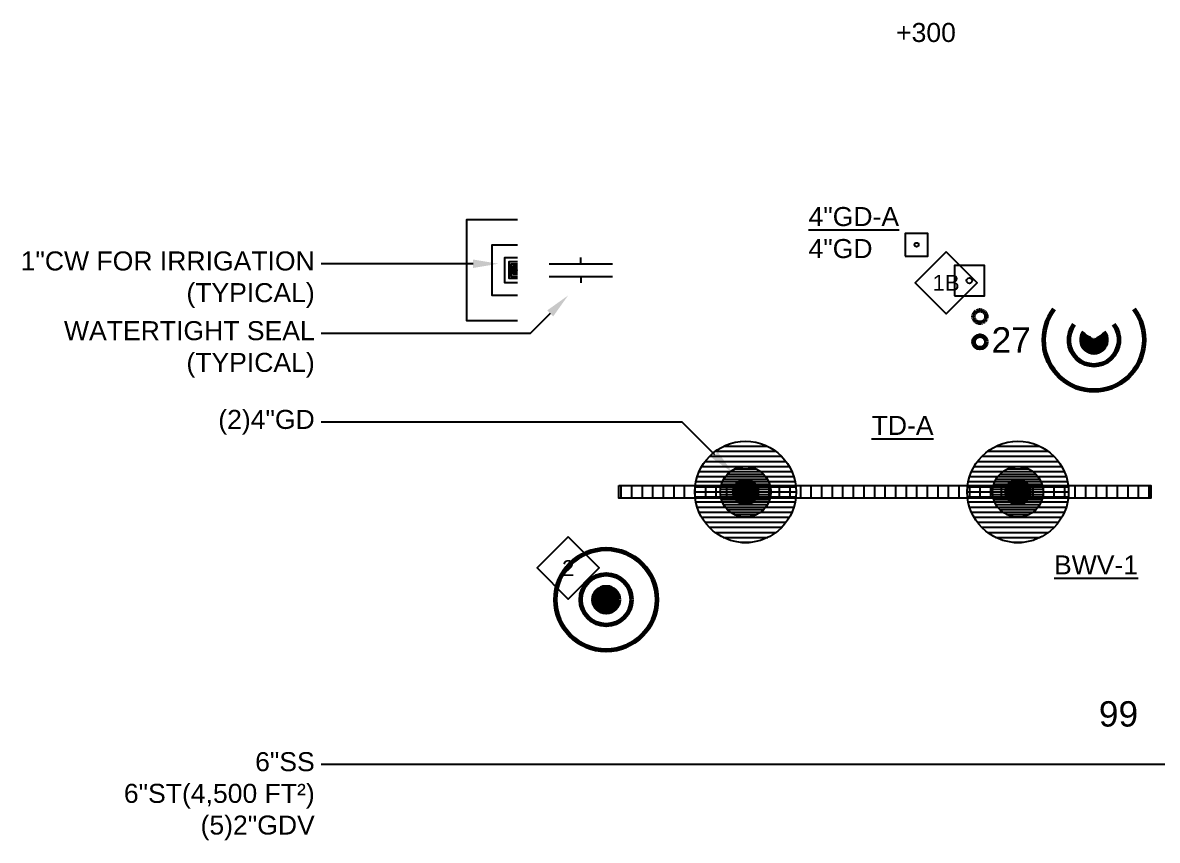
# Model space of a CAD drawing. Extents: x -3637 to 1666, y -2593 to 1817.
# Drawn here: x -3613 to -3076, y 968 to 1355 of the extents above; entities that cross this region are included whole.
import ezdxf
from ezdxf.enums import TextEntityAlignment as Align

# ---------------------------------------------------------------- set-up
doc = ezdxf.new("R2010")
doc.units = 0
doc.header["$LTSCALE"] = 36
doc.header["$MEASUREMENT"] = 0
doc.linetypes.add('VENT', pattern=[0.3, 0.2, -0.1])
for name, color, linetype in [('G-ANNO-TEXT', 70, 'Continuous'), ('G-ANNO-TEXT @ 96', 70, 'Continuous'), ('P-GD-N', 3, 'Continuous'), ('P-GD-N @ 1 (1)', 3, 'Continuous'), ('P-GD-N @ 1 (2)', 3, 'Continuous'), ('P-GD-N @ 12', 3, 'Continuous'), ('P-GD-N @ 128', 3, 'Continuous'), ('P-GD-N @ 16', 3, 'Continuous'), ('P-GD-N @ 192', 3, 'Continuous'), ('P-GD-N @ 2', 3, 'Continuous'), ('P-GD-N @ 24', 3, 'Continuous'), ('P-GD-N @ 384', 3, 'Continuous'), ('P-GD-N @ 4', 3, 'Continuous'), ('P-GD-N @ 48', 3, 'Continuous'), ('P-GD-N @ 64', 3, 'Continuous'), ('P-GD-N @ 768', 3, 'Continuous'), ('P-GD-N @ 8', 3, 'Continuous'), ('P-GD-N @ 96', 3, 'Continuous'), ('P-NDCW-N', 4, 'Continuous'), ('P-NDCW-N @ 1 (1)', 4, 'Continuous'), ('P-NDCW-N @ 1 (2)', 4, 'Continuous'), ('P-NDCW-N @ 12', 4, 'Continuous'), ('P-NDCW-N @ 128', 4, 'Continuous'), ('P-NDCW-N @ 16', 4, 'Continuous'), ('P-NDCW-N @ 192', 4, 'Continuous'), ('P-NDCW-N @ 2', 4, 'Continuous'), ('P-NDCW-N @ 24', 4, 'Continuous'), ('P-NDCW-N @ 384', 4, 'Continuous'), ('P-NDCW-N @ 4', 4, 'Continuous'), ('P-NDCW-N @ 48', 4, 'Continuous'), ('P-NDCW-N @ 64', 4, 'Continuous'), ('P-NDCW-N @ 768', 4, 'Continuous'), ('P-NDCW-N @ 8', 4, 'Continuous'), ('P-NDCW-N @ 96', 4, 'Continuous')]:
    doc.layers.add(name, color=color, linetype=linetype)
doc.layers.add('P-SAN-DFU', color=7, linetype='Continuous', plot=False)
for name, color, linetype, lineweight in [('P-SAN-N', 6, 'Continuous', 60), ('P-SAN-N @ 1 (1)', 6, 'Continuous', 60), ('P-SAN-N @ 1 (2)', 6, 'Continuous', 60), ('P-SAN-N @ 12', 6, 'Continuous', 60), ('P-SAN-N @ 128', 6, 'Continuous', 60), ('P-SAN-N @ 16', 6, 'Continuous', 60), ('P-SAN-N @ 192', 6, 'Continuous', 60), ('P-SAN-N @ 2', 6, 'Continuous', 60), ('P-SAN-N @ 24', 6, 'Continuous', 60), ('P-SAN-N @ 384', 6, 'Continuous', 60), ('P-SAN-N @ 4', 6, 'Continuous', 60), ('P-SAN-N @ 48', 6, 'Continuous', 60), ('P-SAN-N @ 64', 6, 'Continuous', 60), ('P-SAN-N @ 768', 6, 'Continuous', 60), ('P-SAN-N @ 8', 6, 'Continuous', 60), ('P-SAN-N @ 96', 6, 'Continuous', 60), ('P-SANV-N @ 96', 5, 'VENT', 60), ('P-STRM-N', 2, 'Continuous', 60), ('P-STRM-N @ 1 (1)', 2, 'Continuous', 60), ('P-STRM-N @ 1 (2)', 2, 'Continuous', 60), ('P-STRM-N @ 12', 2, 'Continuous', 60), ('P-STRM-N @ 128', 2, 'Continuous', 60), ('P-STRM-N @ 16', 2, 'Continuous', 60), ('P-STRM-N @ 192', 2, 'Continuous', 60), ('P-STRM-N @ 2', 2, 'Continuous', 60), ('P-STRM-N @ 24', 2, 'Continuous', 60), ('P-STRM-N @ 384', 2, 'Continuous', 60), ('P-STRM-N @ 4', 2, 'Continuous', 60), ('P-STRM-N @ 48', 2, 'Continuous', 60), ('P-STRM-N @ 64', 2, 'Continuous', 60), ('P-STRM-N @ 768', 2, 'Continuous', 60), ('P-STRM-N @ 8', 2, 'Continuous', 60), ('P-STRM-N @ 96', 2, 'Continuous', 60)]:
    doc.layers.add(name, color=color, linetype=linetype, lineweight=lineweight)
doc.styles.add('Arial', font='arial.ttf')

# ---------------------------------------------------------------- blocks, each defined once
blk = doc.blocks.new('*U7')
blk.add_circle((0, 0), 0.03125)
blk = doc.blocks.new('DIAMOND TAG')
blk.add_lwpolyline([(0, -0.1533), (0.1533, 0), (0, 0.1533), (-0.1533, 0)], close=True)
at = {"style": 'Arial'}
blk.add_attdef('XXX', text='', height=0.0781, dxfattribs=at).set_placement((0, 0), align=Align.MIDDLE)
blk = doc.blocks.new('*U17')
at = {"linetype": 'Continuous'}
blk.add_lwpolyline([(-0.0556, -0.0556), (0.0556, -0.0556), (0.0556, 0.0556), (-0.0556, 0.0556)], close=True, dxfattribs=at)
at = {"color": 7, "linetype": 'Continuous'}
blk.add_circle((0, 0), 0.01, dxfattribs=at)
blk = doc.blocks.new('*U904')
at = {"layer": 'P-GD-N @ 128', "xscale": 128, "yscale": 128, "zscale": 128}
blk.add_blockref('*U17', (-3165, 1232.74), dxfattribs=at)
at = {"layer": 'P-GD-N @ 96', "xscale": 96, "yscale": 96, "zscale": 96}
blk.add_blockref('*U17', (-3190, 1249.74), dxfattribs=at)
blk = doc.blocks.new('*U25')
h = blk.add_hatch()
h.set_pattern_fill('ANSI31', color=256, scale=0.025, angle=135)
edge = h.paths.add_edge_path()
edge.add_arc((0, 0), 0.03125, 0, 360)
blk.add_circle((0, 0), 0.03125)
blk = doc.blocks.new('*U916')
at = {"layer": 'P-GD-N @ 1 (1)'}
blk.add_blockref('*U25', (-3271, 1132.74), dxfattribs=at)
at = {"layer": 'P-GD-N @ 1 (2)'}
blk.add_blockref('*U25', (-3271, 1132.74), dxfattribs=at)
at = {"layer": 'P-GD-N @ 12', "xscale": 12, "yscale": 12, "zscale": 12}
blk.add_blockref('*U25', (-3271, 1132.74), dxfattribs=at)
at = {"layer": 'P-GD-N @ 128', "xscale": 128, "yscale": 128, "zscale": 128}
blk.add_blockref('*U25', (-3271, 1132.74), dxfattribs=at)
at = {"layer": 'P-GD-N @ 16', "xscale": 16, "yscale": 16, "zscale": 16}
blk.add_blockref('*U25', (-3271, 1132.74), dxfattribs=at)
at = {"layer": 'P-GD-N @ 192', "xscale": 192, "yscale": 192, "zscale": 192}
blk.add_blockref('*U25', (-3271, 1132.74), dxfattribs=at)
at = {"layer": 'P-GD-N @ 2', "xscale": 2, "yscale": 2, "zscale": 2}
blk.add_blockref('*U25', (-3271, 1132.74), dxfattribs=at)
at = {"layer": 'P-GD-N @ 24', "xscale": 24, "yscale": 24, "zscale": 24}
blk.add_blockref('*U25', (-3271, 1132.74), dxfattribs=at)
at = {"layer": 'P-GD-N @ 384', "xscale": 384, "yscale": 384, "zscale": 384}
blk.add_blockref('*U25', (-3271, 1132.74), dxfattribs=at)
at = {"layer": 'P-GD-N @ 4', "xscale": 4, "yscale": 4, "zscale": 4}
blk.add_blockref('*U25', (-3271, 1132.74), dxfattribs=at)
at = {"layer": 'P-GD-N @ 48', "xscale": 48, "yscale": 48, "zscale": 48}
blk.add_blockref('*U25', (-3271, 1132.74), dxfattribs=at)
at = {"layer": 'P-GD-N @ 64', "xscale": 64, "yscale": 64, "zscale": 64}
blk.add_blockref('*U25', (-3271, 1132.74), dxfattribs=at)
at = {"layer": 'P-GD-N @ 768', "xscale": 768, "yscale": 768, "zscale": 768}
blk.add_blockref('*U25', (-3271, 1132.74), dxfattribs=at)
at = {"layer": 'P-GD-N @ 8', "xscale": 8, "yscale": 8, "zscale": 8}
blk.add_blockref('*U25', (-3271, 1132.74), dxfattribs=at)
at = {"layer": 'P-GD-N @ 96', "xscale": 96, "yscale": 96, "zscale": 96}
blk.add_blockref('*U25', (-3271, 1132.74), dxfattribs=at)
blk = doc.blocks.new('*U917')
at = {"layer": 'P-GD-N @ 1 (1)'}
blk.add_blockref('*U25', (-3142, 1132.74), dxfattribs=at)
at = {"layer": 'P-GD-N @ 1 (2)'}
blk.add_blockref('*U25', (-3142, 1132.74), dxfattribs=at)
at = {"layer": 'P-GD-N @ 12', "xscale": 12, "yscale": 12, "zscale": 12}
blk.add_blockref('*U25', (-3142, 1132.74), dxfattribs=at)
at = {"layer": 'P-GD-N @ 128', "xscale": 128, "yscale": 128, "zscale": 128}
blk.add_blockref('*U25', (-3142, 1132.74), dxfattribs=at)
at = {"layer": 'P-GD-N @ 16', "xscale": 16, "yscale": 16, "zscale": 16}
blk.add_blockref('*U25', (-3142, 1132.74), dxfattribs=at)
at = {"layer": 'P-GD-N @ 192', "xscale": 192, "yscale": 192, "zscale": 192}
blk.add_blockref('*U25', (-3142, 1132.74), dxfattribs=at)
at = {"layer": 'P-GD-N @ 2', "xscale": 2, "yscale": 2, "zscale": 2}
blk.add_blockref('*U25', (-3142, 1132.74), dxfattribs=at)
at = {"layer": 'P-GD-N @ 24', "xscale": 24, "yscale": 24, "zscale": 24}
blk.add_blockref('*U25', (-3142, 1132.74), dxfattribs=at)
at = {"layer": 'P-GD-N @ 384', "xscale": 384, "yscale": 384, "zscale": 384}
blk.add_blockref('*U25', (-3142, 1132.74), dxfattribs=at)
at = {"layer": 'P-GD-N @ 4', "xscale": 4, "yscale": 4, "zscale": 4}
blk.add_blockref('*U25', (-3142, 1132.74), dxfattribs=at)
at = {"layer": 'P-GD-N @ 48', "xscale": 48, "yscale": 48, "zscale": 48}
blk.add_blockref('*U25', (-3142, 1132.74), dxfattribs=at)
at = {"layer": 'P-GD-N @ 64', "xscale": 64, "yscale": 64, "zscale": 64}
blk.add_blockref('*U25', (-3142, 1132.74), dxfattribs=at)
at = {"layer": 'P-GD-N @ 768', "xscale": 768, "yscale": 768, "zscale": 768}
blk.add_blockref('*U25', (-3142, 1132.74), dxfattribs=at)
at = {"layer": 'P-GD-N @ 8', "xscale": 8, "yscale": 8, "zscale": 8}
blk.add_blockref('*U25', (-3142, 1132.74), dxfattribs=at)
at = {"layer": 'P-GD-N @ 96', "xscale": 96, "yscale": 96, "zscale": 96}
blk.add_blockref('*U25', (-3142, 1132.74), dxfattribs=at)
blk = doc.blocks.new('*U45')
blk.add_lwpolyline([(0, -0.03125), (-0.03125, -0.03125), (-0.03125, 0.03125), (0, 0.03125)])
blk = doc.blocks.new('*U1035')
at = {"layer": 'P-NDCW-N @ 1 (1)'}
blk.add_blockref('*U45', (-3379, 1237.74), dxfattribs=at)
at = {"layer": 'P-NDCW-N @ 1 (2)'}
blk.add_blockref('*U45', (-3379, 1237.74), dxfattribs=at)
at = {"layer": 'P-NDCW-N @ 12', "xscale": 12, "yscale": 12, "zscale": 12}
blk.add_blockref('*U45', (-3379, 1237.74), dxfattribs=at)
at = {"layer": 'P-NDCW-N @ 128', "xscale": 128, "yscale": 128, "zscale": 128}
blk.add_blockref('*U45', (-3379, 1237.74), dxfattribs=at)
at = {"layer": 'P-NDCW-N @ 16', "xscale": 16, "yscale": 16, "zscale": 16}
blk.add_blockref('*U45', (-3379, 1237.74), dxfattribs=at)
at = {"layer": 'P-NDCW-N @ 192', "xscale": 192, "yscale": 192, "zscale": 192}
blk.add_blockref('*U45', (-3379, 1237.74), dxfattribs=at)
at = {"layer": 'P-NDCW-N @ 2', "xscale": 2, "yscale": 2, "zscale": 2}
blk.add_blockref('*U45', (-3379, 1237.74), dxfattribs=at)
at = {"layer": 'P-NDCW-N @ 24', "xscale": 24, "yscale": 24, "zscale": 24}
blk.add_blockref('*U45', (-3379, 1237.74), dxfattribs=at)
at = {"layer": 'P-NDCW-N @ 384', "xscale": 384, "yscale": 384, "zscale": 384}
blk.add_blockref('*U45', (-3379, 1237.74), dxfattribs=at)
at = {"layer": 'P-NDCW-N @ 4', "xscale": 4, "yscale": 4, "zscale": 4}
blk.add_blockref('*U45', (-3379, 1237.74), dxfattribs=at)
at = {"layer": 'P-NDCW-N @ 48', "xscale": 48, "yscale": 48, "zscale": 48}
blk.add_blockref('*U45', (-3379, 1237.74), dxfattribs=at)
at = {"layer": 'P-NDCW-N @ 64', "xscale": 64, "yscale": 64, "zscale": 64}
blk.add_blockref('*U45', (-3379, 1237.74), dxfattribs=at)
at = {"layer": 'P-NDCW-N @ 768', "xscale": 768, "yscale": 768, "zscale": 768}
blk.add_blockref('*U45', (-3379, 1237.74), dxfattribs=at)
at = {"layer": 'P-NDCW-N @ 8', "xscale": 8, "yscale": 8, "zscale": 8}
blk.add_blockref('*U45', (-3379, 1237.74), dxfattribs=at)
at = {"layer": 'P-NDCW-N @ 96', "xscale": 96, "yscale": 96, "zscale": 96}
blk.add_blockref('*U45', (-3379, 1237.74), dxfattribs=at)
blk = doc.blocks.new('*U13')
at = {"linetype": 'Continuous'}
blk.add_arc((0, 0), 0.03112, 232.56697, 127.43303, dxfattribs=at)
blk = doc.blocks.new('*U1089')
at = {"layer": 'P-SAN-N @ 1 (1)', "rotation": 270}
blk.add_blockref('*U13', (-3106, 1204.74), dxfattribs=at)
at = {"layer": 'P-SAN-N @ 1 (2)', "rotation": 270}
blk.add_blockref('*U13', (-3106, 1204.74), dxfattribs=at)
at = {"layer": 'P-SAN-N @ 12', "xscale": 12, "yscale": 12, "zscale": 12, "rotation": 270}
blk.add_blockref('*U13', (-3106, 1204.74), dxfattribs=at)
at = {"layer": 'P-SAN-N @ 128', "xscale": 128, "yscale": 128, "zscale": 128, "rotation": 270}
blk.add_blockref('*U13', (-3106, 1204.74), dxfattribs=at)
at = {"layer": 'P-SAN-N @ 16', "xscale": 16, "yscale": 16, "zscale": 16, "rotation": 270}
blk.add_blockref('*U13', (-3106, 1204.74), dxfattribs=at)
at = {"layer": 'P-SAN-N @ 192', "xscale": 192, "yscale": 192, "zscale": 192, "rotation": 270}
blk.add_blockref('*U13', (-3106, 1204.74), dxfattribs=at)
at = {"layer": 'P-SAN-N @ 2', "xscale": 2, "yscale": 2, "zscale": 2, "rotation": 270}
blk.add_blockref('*U13', (-3106, 1204.74), dxfattribs=at)
at = {"layer": 'P-SAN-N @ 24', "xscale": 24, "yscale": 24, "zscale": 24, "rotation": 270}
blk.add_blockref('*U13', (-3106, 1204.74), dxfattribs=at)
at = {"layer": 'P-SAN-N @ 384', "xscale": 384, "yscale": 384, "zscale": 384, "rotation": 270}
blk.add_blockref('*U13', (-3106, 1204.74), dxfattribs=at)
at = {"layer": 'P-SAN-N @ 4', "xscale": 4, "yscale": 4, "zscale": 4, "rotation": 270}
blk.add_blockref('*U13', (-3106, 1204.74), dxfattribs=at)
at = {"layer": 'P-SAN-N @ 48', "xscale": 48, "yscale": 48, "zscale": 48, "rotation": 270}
blk.add_blockref('*U13', (-3106, 1204.74), dxfattribs=at)
at = {"layer": 'P-SAN-N @ 64', "xscale": 64, "yscale": 64, "zscale": 64, "rotation": 270}
blk.add_blockref('*U13', (-3106, 1204.74), dxfattribs=at)
at = {"layer": 'P-SAN-N @ 768', "xscale": 768, "yscale": 768, "zscale": 768, "rotation": 270}
blk.add_blockref('*U13', (-3106, 1204.74), dxfattribs=at)
at = {"layer": 'P-SAN-N @ 8', "xscale": 8, "yscale": 8, "zscale": 8, "rotation": 270}
blk.add_blockref('*U13', (-3106, 1204.74), dxfattribs=at)
at = {"layer": 'P-SAN-N @ 96', "xscale": 96, "yscale": 96, "zscale": 96, "rotation": 270}
blk.add_blockref('*U13', (-3106, 1204.74), dxfattribs=at)
blk = doc.blocks.new('*U1106')
at = {"layer": 'P-STRM-N @ 1 (1)'}
blk.add_blockref('*U7', (-3337, 1081.74), dxfattribs=at)
at = {"layer": 'P-STRM-N @ 1 (2)'}
blk.add_blockref('*U7', (-3337, 1081.74), dxfattribs=at)
at = {"layer": 'P-STRM-N @ 12', "xscale": 12, "yscale": 12, "zscale": 12}
blk.add_blockref('*U7', (-3337, 1081.74), dxfattribs=at)
at = {"layer": 'P-STRM-N @ 128', "xscale": 128, "yscale": 128, "zscale": 128}
blk.add_blockref('*U7', (-3337, 1081.74), dxfattribs=at)
at = {"layer": 'P-STRM-N @ 16', "xscale": 16, "yscale": 16, "zscale": 16}
blk.add_blockref('*U7', (-3337, 1081.74), dxfattribs=at)
at = {"layer": 'P-STRM-N @ 192', "xscale": 192, "yscale": 192, "zscale": 192}
blk.add_blockref('*U7', (-3337, 1081.74), dxfattribs=at)
at = {"layer": 'P-STRM-N @ 2', "xscale": 2, "yscale": 2, "zscale": 2}
blk.add_blockref('*U7', (-3337, 1081.74), dxfattribs=at)
at = {"layer": 'P-STRM-N @ 24', "xscale": 24, "yscale": 24, "zscale": 24}
blk.add_blockref('*U7', (-3337, 1081.74), dxfattribs=at)
at = {"layer": 'P-STRM-N @ 384', "xscale": 384, "yscale": 384, "zscale": 384}
blk.add_blockref('*U7', (-3337, 1081.74), dxfattribs=at)
at = {"layer": 'P-STRM-N @ 4', "xscale": 4, "yscale": 4, "zscale": 4}
blk.add_blockref('*U7', (-3337, 1081.74), dxfattribs=at)
at = {"layer": 'P-STRM-N @ 48', "xscale": 48, "yscale": 48, "zscale": 48}
blk.add_blockref('*U7', (-3337, 1081.74), dxfattribs=at)
at = {"layer": 'P-STRM-N @ 64', "xscale": 64, "yscale": 64, "zscale": 64}
blk.add_blockref('*U7', (-3337, 1081.74), dxfattribs=at)
at = {"layer": 'P-STRM-N @ 768', "xscale": 768, "yscale": 768, "zscale": 768}
blk.add_blockref('*U7', (-3337, 1081.74), dxfattribs=at)
at = {"layer": 'P-STRM-N @ 8', "xscale": 8, "yscale": 8, "zscale": 8}
blk.add_blockref('*U7', (-3337, 1081.74), dxfattribs=at)
at = {"layer": 'P-STRM-N @ 96', "xscale": 96, "yscale": 96, "zscale": 96}
blk.add_blockref('*U7', (-3337, 1081.74), dxfattribs=at)

msp = doc.modelspace()

# ---------------------------------------------------------------- linework, layer by layer
at = {"layer": 'G-ANNO-TEXT'}
for p, q in [((-3349, 1240.74), (-3349, 1243.74)), ((-3364, 1240.74), (-3334, 1240.74)), ((-3364, 1234.74), (-3334, 1234.74)), ((-3349, 1234.74), (-3349, 1231.74))]:
    msp.add_line(p, q, dxfattribs=at)
for points in [[(-3400, 1240.74), (-3442, 1240.74), (-3472, 1240.74)], [(-3363.49, 1217.26), (-3373, 1207.74), (-3472, 1207.74)], [(-3285.49, 1150.23), (-3301, 1165.74), (-3472, 1165.74)], [(-3045.49, 1019.26), (-3061, 1003.74), (-3472, 1003.74)]]:
    msp.add_lwpolyline(points, dxfattribs=at)
for points in [[(-3400, 1242.74), (-3388, 1240.74), (-3400, 1238.74)], [(-3364.9, 1218.67), (-3355, 1225.74), (-3362.07, 1215.84)], [(-3284.07, 1151.64), (-3277, 1141.74), (-3286.9, 1148.81)]]:
    msp.add_solid(points, dxfattribs=at)
at = {"layer": 'P-GD-N', "color": 7}
for p, q in [((-3330, 1135.74), (-3330, 1129.74)), ((-3325, 1135.74), (-3325, 1129.74)), ((-3320, 1135.74), (-3320, 1129.74)), ((-3315, 1135.74), (-3315, 1129.74)), ((-3310, 1135.74), (-3310, 1129.74)), ((-3305, 1135.74), (-3305, 1129.74)), ((-3300, 1135.74), (-3300, 1129.74)), ((-3295, 1135.74), (-3295, 1129.74)), ((-3290, 1135.74), (-3290, 1129.74)), ((-3285, 1135.74), (-3285, 1129.74)), ((-3280, 1135.74), (-3280, 1129.74)), ((-3275, 1135.74), (-3275, 1129.74)), ((-3270, 1135.74), (-3270, 1129.74)), ((-3265, 1135.74), (-3265, 1129.74)), ((-3260, 1135.74), (-3260, 1129.74)), ((-3255, 1135.74), (-3255, 1129.74)), ((-3250, 1135.74), (-3250, 1129.74)), ((-3245, 1135.74), (-3245, 1129.74)), ((-3240, 1135.74), (-3240, 1129.74)), ((-3235, 1135.74), (-3235, 1129.74)), ((-3230, 1135.74), (-3230, 1129.74)), ((-3225, 1135.74), (-3225, 1129.74)), ((-3220, 1135.74), (-3220, 1129.74)), ((-3215, 1135.74), (-3215, 1129.74)), ((-3210, 1135.74), (-3210, 1129.74)), ((-3205, 1135.74), (-3205, 1129.74)), ((-3200, 1135.74), (-3200, 1129.74)), ((-3195, 1135.74), (-3195, 1129.74)), ((-3190, 1135.74), (-3190, 1129.74)), ((-3185, 1135.74), (-3185, 1129.74)), ((-3180, 1135.74), (-3180, 1129.74)), ((-3175, 1135.74), (-3175, 1129.74)), ((-3170, 1135.74), (-3170, 1129.74)), ((-3165, 1135.74), (-3165, 1129.74)), ((-3160, 1135.74), (-3160, 1129.74)), ((-3155, 1135.74), (-3155, 1129.74)), ((-3150, 1135.74), (-3150, 1129.74)), ((-3145, 1135.74), (-3145, 1129.74)), ((-3140, 1135.74), (-3140, 1129.74)), ((-3135, 1135.74), (-3135, 1129.74)), ((-3130, 1135.74), (-3130, 1129.74)), ((-3125, 1135.74), (-3125, 1129.74)), ((-3120, 1135.74), (-3120, 1129.74)), ((-3115, 1135.74), (-3115, 1129.74)), ((-3110, 1135.74), (-3110, 1129.74)), ((-3105, 1135.74), (-3105, 1129.74)), ((-3100, 1135.74), (-3100, 1129.74)), ((-3095, 1135.74), (-3095, 1129.74)), ((-3090, 1135.74), (-3090, 1129.74)), ((-3085, 1135.74), (-3085, 1129.74)), ((-3080, 1135.74), (-3080, 1129.74))]:
    msp.add_line(p, q, dxfattribs=at)
at = {"layer": 'P-GD-N'}
msp.add_lwpolyline([(-3331, 1135.74), (-3079, 1135.74), (-3079, 1129.74), (-3331, 1129.74)], close=True, dxfattribs=at)

# ---------------------------------------------------------------- block references
at = {"layer": 'G-ANNO-TEXT @ 96'}
ref = msp.add_blockref('DIAMOND TAG', (-3176, 1231.74), dxfattribs=dict(at, xscale=96, yscale=96, zscale=96, rotation=180))
ref.add_attrib('XXX', '1B', dxfattribs={"layer": '0', "height": 7.5, "style": 'Arial'}).set_placement((-3176, 1231.74), align=Align.MIDDLE)
ref = msp.add_blockref('DIAMOND TAG', (-3355, 1096.74), dxfattribs=dict(at, xscale=96, yscale=96, zscale=96, rotation=180))
ref.add_attrib('XXX', '2', dxfattribs={"layer": '0', "height": 7.5, "style": 'Arial'}).set_placement((-3355, 1096.74), align=Align.MIDDLE)
at = {"layer": 'P-GD-N'}
for name in ['*U904', '*U916', '*U917']:
    msp.add_blockref(name, (0, 0), dxfattribs=at)
at = {"layer": 'P-NDCW-N'}
msp.add_blockref('*U1035', (0, 0), dxfattribs=at)
at = {"layer": 'P-SAN-N'}
msp.add_blockref('*U1089', (0, 0), dxfattribs=at)
at = {"layer": 'P-SAN-N @ 96', "xscale": 96, "yscale": 96, "zscale": 96, "rotation": 180}
msp.add_blockref('*U7', (-3160, 1203.74), dxfattribs=at)
at = {"layer": 'P-SANV-N @ 96', "xscale": 96, "yscale": 96, "zscale": 96, "rotation": 180}
msp.add_blockref('*U7', (-3160, 1215.74), dxfattribs=at)
at = {"layer": 'P-STRM-N'}
msp.add_blockref('*U1106', (0, 0), dxfattribs=at)

# ---------------------------------------------------------------- texts
at = {"layer": 'DEFPOINTS', "style": 'Arial'}
msp.add_text('+300', height=9, dxfattribs=at).set_placement((-3199.7, 1345.71))
at = {"layer": 'G-ANNO-TEXT', "style": 'Arial'}
for s, p in [('%%U4"GD-A', (-3241.16, 1258.59)), ('4"GD', (-3241.16, 1243.44)), ('%%UTD-A', (-3211.29, 1159.74)), ('%%UBWV-1', (-3124.92, 1093.71))]:
    msp.add_text(s, height=9, dxfattribs=at).set_placement(p)
at = {"layer": 'G-ANNO-TEXT', "char_height": 9, "attachment_point": 3, "style": 'Arial'}
for s, insert in [('1"CW FOR IRRIGATION\\P(TYPICAL)', (-3475, 1246.57)), ('WATERTIGHT SEAL\\P(TYPICAL)', (-3475, 1213.57)), ('(2)4"GD', (-3475, 1171.57)), ('6"SS\\P6"ST(4,500 FT²)\\P(5)2"GDV', (-3475, 1009.57))]:
    msp.add_mtext(s, dxfattribs=dict(at, insert=insert))
at = {"layer": 'P-SAN-DFU', "color": 3, "style": 'Arial'}
for s, p in [('27', (-3154.49, 1198.69)), ('99', (-3103.7, 1021.69))]:
    msp.add_text(s, height=12, dxfattribs=at).set_placement(p)

doc.saveas('drawing.dxf')
